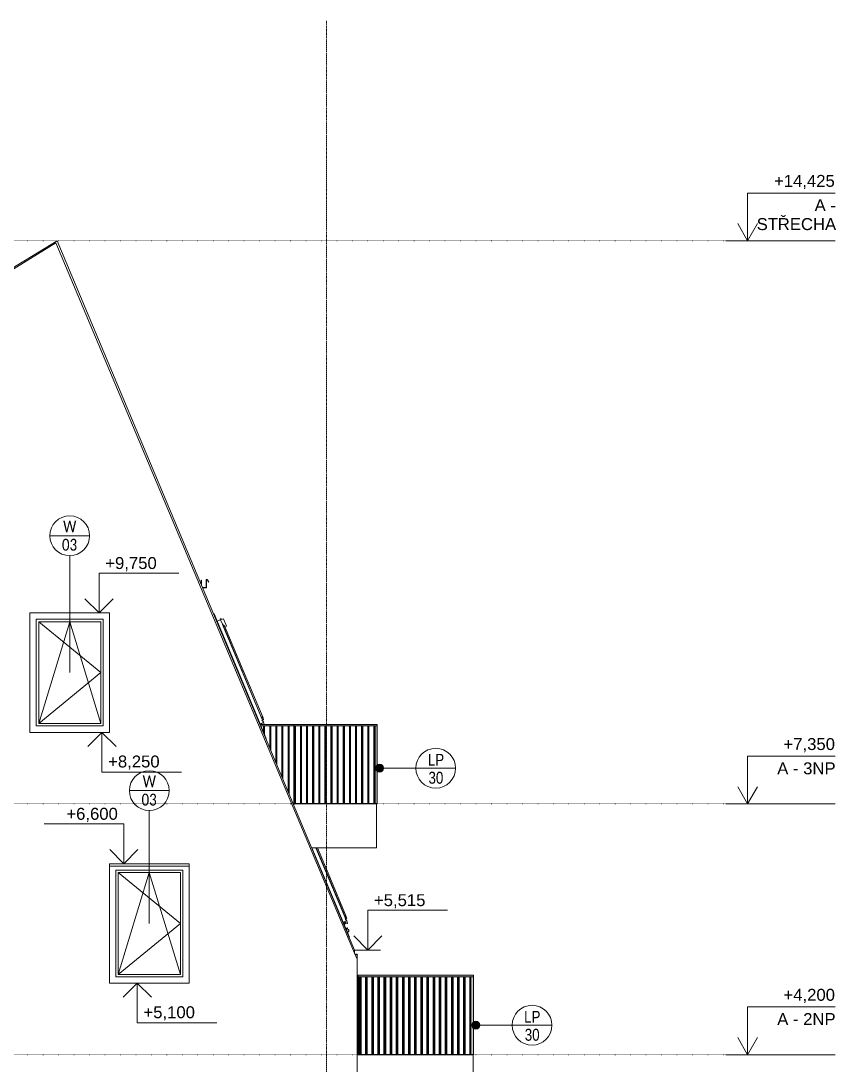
# Model space of a CAD drawing. Header units: millimetres. Extents: x -6736 to 224393, y -6260 to 72638.
# Drawn here: x 114516 to 124760, y 4070 to 17188 of the extents above; entities that cross this region are included whole.
import ezdxf

# ---------------------------------------------------------------- set-up
doc = ezdxf.new("R2010")
doc.units = ezdxf.units.MM
doc.linetypes.add('HA_DashDot_10mm-S3mm', pattern=[10, 4, -3, 0, -3])
doc.linetypes.add('HA_Dot-S4mm', pattern=[4, 0, -4])
for name, color, linetype, lineweight in [('A-FLOR-____-OTLN', 9, 'Continuous', 9), ('A-FLOR-HRAL-OTLN', 9, 'Continuous', 9), ('A-FLOR-LEVL-OTLN', 9, 'Continuous', 9), ('A-GENM-____-IDEN', 9, 'Continuous', 9), ('A-GENM-____-OTLN', 9, 'Continuous', 9), ('A-GLAZ-____-IDEN', 9, 'Continuous', 9), ('A-GLAZ-____-OTLN', 9, 'Continuous', 5), ('A-ROOF-____-OTLN', 9, 'Continuous', 9), ('A-WALL-____-OTLN', 9, 'Continuous', 9), ('G-____-____-DIMS', 9, 'Continuous', 5), ('S-GRID-____-OTLN', 9, 'Continuous', 5)]:
    doc.layers.add(name, color=color, linetype=linetype, lineweight=lineweight)
doc.styles.add('Arial', font='arial.ttf', dxfattribs={"height": 150})
doc.styles.add('Arial_2', font='arial.ttf', dxfattribs={"width": 0.8, "height": 150})
doc.styles.add('Calibri', font='calibri.ttf', dxfattribs={"width": 0.8, "height": 150})

# ---------------------------------------------------------------- blocks, each defined once
blk = doc.blocks.new('HA_WD_SinglePanel - 1000x1500-2168128-A_pohled západní_DPS pohled')
at = {"layer": 'A-GLAZ-____-OTLN', "color": 250}
for p, q in [((-2645, 5180), (-2645, 6520)), ((-2645, 6520), (-1805, 6520)), ((-2615, 6490), (-2615, 5210)), ((-2615, 6490), (-1835, 6490)), ((-2615, 5210), (-2225, 6490)), ((-2615, 6490), (-1835, 5850)), ((-2225, 6490), (-1835, 5210)), ((-1835, 5210), (-1835, 6490)), ((-1805, 6520), (-1805, 5180)), ((-1835, 5850), (-2615, 5210)), ((-1805, 5180), (-2645, 5180)), ((-2615, 5210), (-1835, 5210))]:
    blk.add_line(p, q, dxfattribs=at)
blk = doc.blocks.new('Roof-Windows_VELUX_VFE - VFE size 940x1370 _PK38__67_26-1838227-A_pohled západní_DPS pohled')
at = {"layer": 'A-GLAZ-____-OTLN', "color": 250}
for p, q in [((228, 5844), (223, 5853)), ((223, 5853), (223, 5852)), ((223, 5852), (227, 5844)), ((230, 5839), (223, 5837)), ((223, 5836), (231, 5838)), ((228, 5842), (230, 5839)), ((231, 5838), (229, 5842)), ((264, 5795), (243, 5788)), ((244, 5787), (263, 5794)), ((282, 5775), (244, 5786)), ((245, 5785), (281, 5775)), ((255, 5777), (248, 5777)), ((255, 5760), (255, 5777)), ((263, 5788), (262, 5787)), ((262, 5787), (264, 5783)), ((263, 5794), (266, 5785)), ((264, 5784), (263, 5788)), ((267, 5784), (264, 5795)), ((266, 5785), (264, 5784)), ((264, 5783), (267, 5784)), ((281, 5775), (280, 5742)), ((281, 5742), (282, 5775)), ((258, 5759), (257, 5759)), ((257, 5759), (257, 5756)), ((258, 5754), (258, 5759)), ((280, 5742), (263, 5742)), ((264, 5742), (281, 5742))]:
    blk.add_line(p, q, dxfattribs=at)
blk = doc.blocks.new('Roof-Windows_VELUX_VFE - VFE size 940x1370 _PK38__67_26-2206238-A_pohled západní_DPS pohled')
at = {"layer": 'A-GLAZ-____-OTLN', "color": 250}
for p, q in [((263, 5788), (262, 5787)), ((262, 5787), (264, 5783)), ((264, 5784), (263, 5788)), ((266, 5785), (264, 5784)), ((264, 5783), (267, 5784))]:
    blk.add_line(p, q, dxfattribs=at)
blk = doc.blocks.new('Railing - 40 x12 mm-1473179-A_pohled západní_DPS pohled')
at = {"layer": 'A-FLOR-HRAL-OTLN'}
blk.add_hatch(color=256, dxfattribs=at).paths.add_polyline_path([(1814, 4205), (1850, 4205), (1850, 5180), (1814, 5180), (1814, 4265)])
at = {"layer": 'A-FLOR-HRAL-OTLN', "color": 7}
blk.add_line((1850, 5180), (1850, 4205), dxfattribs=at)
blk = doc.blocks.new('Railing - 40 x12 mm-V80-A_pohled západní_DPS pohled')
at = {"layer": 'A-FLOR-HRAL-OTLN'}
blk.add_hatch(color=256, dxfattribs=at).paths.add_polyline_path([(1814, 4205), (1814, 5180), (1802, 5180), (1802, 4205)])
at = {"layer": 'A-FLOR-HRAL-OTLN', "color": 7}
for p, q in [((1814, 5180), (1802, 5180)), ((1802, 5180), (1802, 4205)), ((1814, 4205), (1814, 5180)), ((1802, 4205), (1814, 4205))]:
    blk.add_line(p, q, dxfattribs=at)
blk = doc.blocks.new('Railing - Railing-1473194-A_pohled západní_DPS pohled')
at = {"layer": 'A-FLOR-HRAL-OTLN'}
blk.add_hatch(color=256, dxfattribs=at).paths.add_polyline_path([(1827, 4200), (1850, 4200), (1850, 4205), (400, 4205), (400, 4200), (1749, 4200)])
at = {"layer": 'A-FLOR-HRAL-OTLN', "color": 7}
for p, q in [((400, 4200), (400, 4205)), ((400, 4205), (1850, 4205)), ((1850, 4200), (400, 4200)), ((1850, 4200), (1850, 4205))]:
    blk.add_line(p, q, dxfattribs=at)
for name, p in [('Railing - 40 x12 mm-V80-A_pohled západní_DPS pohled', (-1402, 0)), ('Railing - 40 x12 mm-V80-A_pohled západní_DPS pohled', (-1386, 0)), ('Railing - 40 x12 mm-V80-A_pohled západní_DPS pohled', (-1309, 0)), ('Railing - 40 x12 mm-V80-A_pohled západní_DPS pohled', (-1232, 0)), ('Railing - 40 x12 mm-V80-A_pohled západní_DPS pohled', (-1155, 0)), ('Railing - 40 x12 mm-V80-A_pohled západní_DPS pohled', (-1078, 0)), ('Railing - 40 x12 mm-V80-A_pohled západní_DPS pohled', (-1001, 0)), ('Railing - 40 x12 mm-V80-A_pohled západní_DPS pohled', (-924, 0)), ('Railing - 40 x12 mm-V80-A_pohled západní_DPS pohled', (-847, 0)), ('Railing - 40 x12 mm-V80-A_pohled západní_DPS pohled', (-770, 0)), ('Railing - 40 x12 mm-V80-A_pohled západní_DPS pohled', (-693, 0)), ('Railing - 40 x12 mm-V80-A_pohled západní_DPS pohled', (-616, 0)), ('Railing - 40 x12 mm-V80-A_pohled západní_DPS pohled', (-539, 0)), ('Railing - 40 x12 mm-V80-A_pohled západní_DPS pohled', (-462, 0)), ('Railing - 40 x12 mm-V80-A_pohled západní_DPS pohled', (-385, 0)), ('Railing - 40 x12 mm-V80-A_pohled západní_DPS pohled', (-308, 0)), ('Railing - 40 x12 mm-V80-A_pohled západní_DPS pohled', (-231, 0)), ('Railing - 40 x12 mm-V80-A_pohled západní_DPS pohled', (-154, 0)), ('Railing - 40 x12 mm-V80-A_pohled západní_DPS pohled', (-77, 0)), ('Railing - 40 x12 mm-V80-A_pohled západní_DPS pohled', (0, 0)), ('Railing - 40 x12 mm-1473179-A_pohled západní_DPS pohled', (0, 0))]:
    blk.add_blockref(name, p)
blk = doc.blocks.new('Top Rail Type - Top Rail_Internal_-1473448-A_pohled západní_DPS pohled')
at = {"layer": 'A-FLOR-HRAL-OTLN'}
blk.add_hatch(color=256, dxfattribs=at).paths.add_polyline_path([(1827, 5180), (1850, 5180), (1850, 5200), (400, 5200), (400, 5180), (1749, 5180)])
at = {"layer": 'A-FLOR-HRAL-OTLN', "color": 7}
for p, q in [((400, 5180), (400, 5200)), ((1850, 5200), (400, 5200)), ((1850, 5180), (400, 5180)), ((1850, 5180), (1850, 5200))]:
    blk.add_line(p, q, dxfattribs=at)
blk = doc.blocks.new('Railing - 40 x12 mm-V81-A_pohled západní_DPS pohled')
at = {"layer": 'A-FLOR-HRAL-OTLN'}
blk.add_hatch(color=256, dxfattribs=at).paths.add_polyline_path([(1746, 4205), (1746, 5180), (1737, 5180), (1737, 4205)])
at = {"layer": 'A-FLOR-HRAL-OTLN', "color": 7}
blk.add_line((1746, 4205), (1746, 5180), dxfattribs=at)
blk = doc.blocks.new('Railing - Railing-1473463-A_pohled západní_DPS pohled')
at = {"layer": 'A-FLOR-HRAL-OTLN'}
blk.add_hatch(color=256, dxfattribs=at).paths.add_polyline_path([(385, 4200), (400, 4200), (400, 4205), (385, 4205)])
at = {"layer": 'A-FLOR-HRAL-OTLN', "color": 7}
blk.add_line((385, 4205), (400, 4205), dxfattribs=at)
for p in [(-1309, 0), (-1232, 0), (-1155, 0), (-1078, 0), (-1001, 0), (-924, 0), (-847, 0), (-770, 0), (-693, 0), (-616, 0), (-539, 0), (-462, 0), (-385, 0), (-308, 0), (-231, 0), (-154, 0), (-77, 0), (0, 0)]:
    blk.add_blockref('Railing - 40 x12 mm-V81-A_pohled západní_DPS pohled', p)
blk = doc.blocks.new('Top Rail Type - Top Rail_Internal_-1473487-A_pohled západní_DPS pohled')
at = {"layer": 'A-FLOR-HRAL-OTLN'}
blk.add_hatch(color=256, dxfattribs=at).paths.add_polyline_path([(385, 5180), (400, 5180), (400, 5200), (385, 5200)])
at = {"layer": 'A-FLOR-HRAL-OTLN', "color": 7}
for p, q in [((400, 5200), (385, 5200)), ((400, 5180), (385, 5180))]:
    blk.add_line(p, q, dxfattribs=at)
blk = doc.blocks.new('Railing - 40 x12 mm-V82-A_pohled západní_DPS pohled')
at = {"layer": 'A-FLOR-HRAL-OTLN'}
blk.add_hatch(color=256, dxfattribs=at).paths.add_polyline_path([(-777, 8211), (-777, 8330), (-789, 8330), (-789, 8239)])
at = {"layer": 'A-FLOR-HRAL-OTLN', "color": 7}
for p, q in [((-777, 8330), (-789, 8330)), ((-789, 8330), (-789, 8239)), ((-777, 8211), (-777, 8330))]:
    blk.add_line(p, q, dxfattribs=at)
blk = doc.blocks.new('Railing - 40 x12 mm-V83-A_pohled západní_DPS pohled')
at = {"layer": 'A-FLOR-HRAL-OTLN'}
blk.add_hatch(color=256, dxfattribs=at).paths.add_polyline_path([(-700, 8027), (-700, 8330), (-712, 8330), (-712, 8055)])
at = {"layer": 'A-FLOR-HRAL-OTLN', "color": 7}
for p, q in [((-700, 8330), (-712, 8330)), ((-712, 8330), (-712, 8055)), ((-700, 8027), (-700, 8330))]:
    blk.add_line(p, q, dxfattribs=at)
blk = doc.blocks.new('Railing - 40 x12 mm-V84-A_pohled západní_DPS pohled')
at = {"layer": 'A-FLOR-HRAL-OTLN'}
blk.add_hatch(color=256, dxfattribs=at).paths.add_polyline_path([(-623, 7843), (-623, 8330), (-635, 8330), (-635, 7872)])
at = {"layer": 'A-FLOR-HRAL-OTLN', "color": 7}
for p, q in [((-623, 8330), (-635, 8330)), ((-635, 8330), (-635, 7872)), ((-623, 7843), (-623, 8330))]:
    blk.add_line(p, q, dxfattribs=at)
blk = doc.blocks.new('Railing - 40 x12 mm-V85-A_pohled západní_DPS pohled')
at = {"layer": 'A-FLOR-HRAL-OTLN'}
blk.add_hatch(color=256, dxfattribs=at).paths.add_polyline_path([(-546, 7659), (-546, 8330), (-558, 8330), (-558, 7688)])
at = {"layer": 'A-FLOR-HRAL-OTLN', "color": 7}
for p, q in [((-546, 8330), (-558, 8330)), ((-558, 8330), (-558, 7688)), ((-546, 7659), (-546, 8330))]:
    blk.add_line(p, q, dxfattribs=at)
blk = doc.blocks.new('Railing - 40 x12 mm-V86-A_pohled západní_DPS pohled')
at = {"layer": 'A-FLOR-HRAL-OTLN'}
blk.add_hatch(color=256, dxfattribs=at).paths.add_polyline_path([(-469, 7476), (-469, 8330), (-481, 8330), (-481, 7504)])
at = {"layer": 'A-FLOR-HRAL-OTLN', "color": 7}
for p, q in [((-469, 8330), (-481, 8330)), ((-481, 8330), (-481, 7504)), ((-469, 7476), (-469, 8330))]:
    blk.add_line(p, q, dxfattribs=at)
blk = doc.blocks.new('Railing - 40 x12 mm-V87-A_pohled západní_DPS pohled')
at = {"layer": 'A-FLOR-HRAL-OTLN'}
blk.add_hatch(color=256, dxfattribs=at).paths.add_polyline_path([(-324, 7355), (-324, 8330), (-327, 8330), (-327, 7355)])
at = {"layer": 'A-FLOR-HRAL-OTLN', "color": 7}
blk.add_line((-327, 8330), (-327, 7355), dxfattribs=at)
blk = doc.blocks.new('Railing - Railing-1473588-A_pohled západní_DPS pohled')
at = {"layer": 'A-FLOR-HRAL-OTLN'}
for points in [[(-417, 7350), (-410, 7350), (-410, 7355), (-419, 7355)], [(577, 7350), (640, 7350), (640, 7355), (-410, 7355), (-410, 7350), (264, 7350)]]:
    blk.add_hatch(color=256, dxfattribs=at).paths.add_polyline_path(points)
at = {"layer": 'A-FLOR-HRAL-OTLN', "color": 7}
for p, q in [((-419, 7355), (-410, 7355)), ((-410, 7350), (-410, 7355)), ((-410, 7355), (640, 7355)), ((640, 7350), (-410, 7350)), ((640, 7350), (640, 7355))]:
    blk.add_line(p, q, dxfattribs=at)
for name, p in [('Railing - 40 x12 mm-V82-A_pohled západní_DPS pohled', (0, 0)), ('Railing - 40 x12 mm-V83-A_pohled západní_DPS pohled', (0, 0)), ('Railing - 40 x12 mm-V84-A_pohled západní_DPS pohled', (0, 0)), ('Railing - 40 x12 mm-V85-A_pohled západní_DPS pohled', (0, 0)), ('Railing - 40 x12 mm-V86-A_pohled západní_DPS pohled', (0, 0)), ('Railing - 40 x12 mm-V80-A_pohled západní_DPS pohled', (-2212, 3150)), ('Railing - 40 x12 mm-V80-A_pohled západní_DPS pohled', (-2204, 3150)), ('Railing - 40 x12 mm-V87-A_pohled západní_DPS pohled', (0, 0)), ('Railing - 40 x12 mm-V80-A_pohled západní_DPS pohled', (-2127, 3150)), ('Railing - 40 x12 mm-V87-A_pohled západní_DPS pohled', (77, 0)), ('Railing - 40 x12 mm-V80-A_pohled západní_DPS pohled', (-2050, 3150)), ('Railing - 40 x12 mm-V87-A_pohled západní_DPS pohled', (154, 0)), ('Railing - 40 x12 mm-V80-A_pohled západní_DPS pohled', (-1973, 3150)), ('Railing - 40 x12 mm-V87-A_pohled západní_DPS pohled', (231, 0)), ('Railing - 40 x12 mm-V80-A_pohled západní_DPS pohled', (-1896, 3150)), ('Railing - 40 x12 mm-V87-A_pohled západní_DPS pohled', (308, 0)), ('Railing - 40 x12 mm-V80-A_pohled západní_DPS pohled', (-1819, 3150)), ('Railing - 40 x12 mm-V87-A_pohled západní_DPS pohled', (385, 0)), ('Railing - 40 x12 mm-V80-A_pohled západní_DPS pohled', (-1742, 3150)), ('Railing - 40 x12 mm-V87-A_pohled západní_DPS pohled', (462, 0)), ('Railing - 40 x12 mm-V80-A_pohled západní_DPS pohled', (-1665, 3150)), ('Railing - 40 x12 mm-V87-A_pohled západní_DPS pohled', (539, 0)), ('Railing - 40 x12 mm-V80-A_pohled západní_DPS pohled', (-1588, 3150)), ('Railing - 40 x12 mm-V87-A_pohled západní_DPS pohled', (616, 0)), ('Railing - 40 x12 mm-V80-A_pohled západní_DPS pohled', (-1511, 3150)), ('Railing - 40 x12 mm-V87-A_pohled západní_DPS pohled', (693, 0)), ('Railing - 40 x12 mm-V80-A_pohled západní_DPS pohled', (-1434, 3150)), ('Railing - 40 x12 mm-V87-A_pohled západní_DPS pohled', (770, 0)), ('Railing - 40 x12 mm-V80-A_pohled západní_DPS pohled', (-1357, 3150)), ('Railing - 40 x12 mm-V87-A_pohled západní_DPS pohled', (847, 0)), ('Railing - 40 x12 mm-V80-A_pohled západní_DPS pohled', (-1280, 3150)), ('Railing - 40 x12 mm-V87-A_pohled západní_DPS pohled', (924, 0)), ('Railing - 40 x12 mm-V80-A_pohled západní_DPS pohled', (-1203, 3150)), ('Railing - 40 x12 mm-1473179-A_pohled západní_DPS pohled', (-1210, 3150))]:
    blk.add_blockref(name, p)
blk = doc.blocks.new('Top Rail Type - Top Rail_Internal_-1473612-A_pohled západní_DPS pohled')
at = {"layer": 'A-FLOR-HRAL-OTLN'}
for points in [[(-674, 8330), (-410, 8330), (-410, 8350), (-836, 8350), (-827, 8330), (-752, 8330)], [(-410, 8330), (640, 8330), (640, 8350), (-410, 8350)]]:
    blk.add_hatch(color=256, dxfattribs=at).paths.add_polyline_path(points)
at = {"layer": 'A-FLOR-HRAL-OTLN', "color": 7}
for p, q in [((-410, 8350), (-836, 8350)), ((-827, 8330), (-410, 8330)), ((-410, 8330), (-410, 8350)), ((640, 8350), (-410, 8350)), ((640, 8330), (-410, 8330)), ((640, 8330), (640, 8350))]:
    blk.add_line(p, q, dxfattribs=at)
blk = doc.blocks.new('Roof-Windows_VELUX_GLL_1061 - PK08-V91-A_pohled západní_DPS pohled')
at = {"layer": 'A-GLAZ-____-OTLN', "color": 250}
blk.add_line((-1307, 9604), (-1306, 9605), dxfattribs=at)
for centre, radius, start, end in [((-829, 8413), 36.5, 23.7314, 29.6909), ((-829, 8413), 35.5, 23.7453, 29.8868), ((-809, 8350), 1.7, 4.9554, 33.8422), ((-809, 8350), 3.7, 4.9554, 33.8422)]:
    blk.add_arc(centre, radius, start, end, dxfattribs=at)
blk = doc.blocks.new('Roof-Windows_VELUX_GLL_1061 - PK08-1836828-A_pohled západní_DPS pohled')
at = {"layer": 'A-GLAZ-____-OTLN', "color": 250}
for p, q in [((-1417, 9737), (-1412, 9739)), ((-1412, 9739), (-833, 8357)), ((-1331, 9665), (-1374, 9647)), ((-1322, 9679), (-1335, 9674)), ((-1335, 9674), (-1307, 9609)), ((-1317, 9666), (-1322, 9679)), ((-1293, 9676), (-1317, 9666)), ((-1307, 9609), (-1299, 9612)), ((-1307, 9604), (-1306, 9605)), ((-1307, 9604), (-792, 8375)), ((-1306, 9605), (-1297, 9608)), ((-1299, 9612), (-1289, 9588)), ((-1296, 9582), (-1294, 9583)), ((-1296, 9582), (-1060, 9018)), ((-1294, 9583), (-1281, 9588)), ((-1294, 9583), (-1057, 9019)), ((-1293, 9676), (-1254, 9583)), ((-1289, 9588), (-1281, 9591)), ((-1281, 9591), (-1274, 9575)), ((-1281, 9588), (-1045, 9025)), ((-1254, 9583), (-1274, 9575)), ((-1060, 9018), (-1057, 9019)), ((-1057, 9019), (-1060, 9018)), ((-811, 8425), (-1060, 9018)), ((-1057, 9019), (-1045, 9025)), ((-1045, 9025), (-1057, 9019)), ((-809, 8426), (-1057, 9019)), ((-796, 8431), (-1045, 9025)), ((-812, 8424), (-802, 8429)), ((-809, 8424), (-812, 8423)), ((-809, 8426), (-811, 8425)), ((-800, 8435), (-809, 8446)), ((-809, 8446), (-807, 8442)), ((-796, 8431), (-809, 8426)), ((-802, 8408), (-809, 8424)), ((-790, 8411), (-809, 8399)), ((-807, 8442), (-801, 8434)), ((-806, 8400), (-789, 8411)), ((-804, 8406), (-802, 8408)), ((-797, 8427), (-790, 8411)), ((-789, 8411), (-796, 8427)), ((-838, 8355), (-833, 8357)), ((-833, 8357), (-838, 8355)), ((-792, 8375), (-833, 8357)), ((-833, 8357), (-830, 8350)), ((-822, 8350), (-811, 8355)), ((-822, 8330), (-789, 8252)), ((-815, 8365), (-805, 8350)), ((-806, 8352), (-815, 8365)), ((-811, 8355), (-808, 8351)), ((-783, 8352), (-788, 8350)), ((-777, 8224), (-756, 8173)), ((-761, 8171), (-756, 8173))]:
    blk.add_line(p, q, dxfattribs=at)
for centre, radius, start, end in [((-879, 8329), 99.3, 35.9045, 45.246), ((-880, 8331), 101, 10.671, 42.8043), ((-829, 8413), 35.5, 23.7453, 37.173), ((-829, 8413), 36.5, 23.7314, 37.173), ((-809, 8350), 1.7, 4.9554, 33.8422), ((-809, 8350), 3.7, 4.9554, 33.8422), ((-879, 8329), 99, 24.8221, 35.8859), ((-879, 8329), 99, 13.7269, 24.8221)]:
    blk.add_arc(centre, radius, start, end, dxfattribs=at)
blk = doc.blocks.new('HA_GM_Gutter_Balcony - HA_GM_Gutter_Facade TP03-1710966-A_pohled západní_DPS pohled')
at = {"layer": 'A-GENM-____-OTLN', "color": 7}
for p, q in [((-1575, 10114), (-1575, 10164)), ((-1570, 10164), (-1575, 10164)), ((-1575, 10164), (-1575, 10114)), ((-1570, 10102), (-1570, 10164)), ((-1492, 10169), (-1510, 10169)), ((-1510, 10169), (-1510, 10069)), ((-1505, 10164), (-1505, 10064)), ((-1495, 10164), (-1505, 10164)), ((-1505, 10064), (-1505, 10164)), ((-1505, 10164), (-1495, 10164)), ((-1479, 10137), (-1495, 10164)), ((-1495, 10164), (-1479, 10137)), ((-1475, 10139), (-1492, 10169)), ((-1479, 10137), (-1475, 10139)), ((-1510, 10069), (-1556, 10069)), ((-1505, 10064), (-1554, 10064)), ((-1554, 10064), (-1505, 10064))]:
    blk.add_line(p, q, dxfattribs=at)
blk = doc.blocks.new('HA_GM_Gutter_Facade - HA_GM_Gutter_Facade TP01-1875594-A_pohled západní_DPS pohled')
at = {"layer": 'A-GENM-____-OTLN', "color": 7}
for p, q in [((385, 5463), (359, 5463)), ((392, 5450), (385, 5463))]:
    blk.add_line(p, q, dxfattribs=at)
blk = doc.blocks.new('HA_GM_Gutter_Facade - HA_GM_Gutter_Facade TP01-1875595-A_pohled západní_DPS pohled')
at = {"layer": 'A-GENM-____-OTLN', "color": 7}
for p, q in [((385, 5463), (359, 5463)), ((392, 5450), (385, 5463))]:
    blk.add_line(p, q, dxfattribs=at)
blk = doc.blocks.new('HA_GM_Gutter_Facade - HA_GM_Gutter_Facade TP01-1875598-A_pohled západní_DPS pohled')
at = {"layer": 'A-GENM-____-OTLN', "color": 7}
for p, q in [((385, 5463), (359, 5463)), ((392, 5450), (385, 5463))]:
    blk.add_line(p, q, dxfattribs=at)
blk = doc.blocks.new('Roof-Windows_VELUX_GLL_1061 - PK06-1841920-A_pohled západní_DPS pohled')
at = {"layer": 'A-GLAZ-____-OTLN', "color": 250}
for p, q in [((-181, 6800), (212, 5864)), ((-132, 6800), (253, 5881)), ((-131, 6800), (28, 6423)), ((-127, 6800), (30, 6424)), ((-113, 6800), (43, 6429)), ((30, 6424), (43, 6429)), ((43, 6429), (30, 6424)), ((249, 5937), (43, 6429)), ((28, 6423), (30, 6424)), ((30, 6424), (28, 6423)), ((234, 5931), (28, 6423)), ((236, 5932), (30, 6424)), ((233, 5930), (244, 5935)), ((236, 5930), (233, 5929)), ((236, 5932), (234, 5931)), ((245, 5941), (236, 5952)), ((236, 5952), (238, 5949)), ((249, 5937), (236, 5932)), ((243, 5914), (236, 5930)), ((255, 5917), (236, 5905)), ((238, 5949), (244, 5940)), ((239, 5906), (256, 5917)), ((240, 5912), (243, 5914)), ((248, 5933), (255, 5917)), ((256, 5917), (249, 5933)), ((207, 5862), (212, 5864)), ((212, 5864), (207, 5862)), ((253, 5881), (212, 5864)), ((212, 5864), (289, 5679)), ((216, 5853), (234, 5861)), ((224, 5849), (219, 5847)), ((220, 5845), (225, 5847)), ((262, 5858), (221, 5841)), ((222, 5839), (258, 5854)), ((236, 5854), (225, 5849)), ((226, 5848), (237, 5852)), ((230, 5871), (244, 5851)), ((239, 5858), (230, 5871)), ((234, 5861), (237, 5857)), ((258, 5854), (259, 5851)), ((285, 5677), (289, 5679))]:
    blk.add_line(p, q, dxfattribs=at)
for centre, radius, start, end in [((166, 5835), 99.3, 35.9045, 45.246), ((165, 5838), 101, 8.6729, 42.8043), ((216, 5919), 35.5, 23.7453, 37.173), ((216, 5919), 36.5, 23.7314, 37.173), ((236, 5856), 1.7, 292.7384, 33.8422), ((236, 5856), 3.7, 292.7384, 33.8422), ((166, 5835), 99, 24.8221, 35.8859), ((166, 5835), 99, 13.7269, 24.8221), ((262, 5852), 2.83, 202.7384, 8.6729)]:
    blk.add_arc(centre, radius, start, end, dxfattribs=at)
blk = doc.blocks.new('Roof-Windows_VELUX_GLL_1061 - PK06-1841059-A_pohled západní_DPS pohled')
at = {"layer": 'A-GLAZ-____-OTLN', "color": 250}
for centre, radius, start, end in [((216, 5919), 35.5, 23.7453, 29.8868), ((216, 5919), 36.5, 23.7314, 29.6909), ((236, 5856), 1.7, 292.7384, 33.8422), ((236, 5856), 3.7, 292.7384, 33.8422), ((262, 5852), 2.83, 202.7384, 8.6729)]:
    blk.add_arc(centre, radius, start, end, dxfattribs=at)
blk = doc.blocks.new('HA_GM_Gutter_Facade - HA_GM_Gutter_Facade TP01-1875548-A_pohled západní_DPS pohled')
at = {"layer": 'A-GENM-____-OTLN', "color": 7}
for p, q in [((385, 5463), (359, 5463)), ((392, 5450), (385, 5463))]:
    blk.add_line(p, q, dxfattribs=at)
blk = doc.blocks.new('HA_GM_Gutter_Facade - HA_GM_Gutter_Facade TP01-1875597-A_pohled západní_DPS pohled')
at = {"layer": 'A-GENM-____-OTLN', "color": 7}
for p, q in [((385, 5463), (359, 5463)), ((392, 5450), (385, 5463))]:
    blk.add_line(p, q, dxfattribs=at)
blk = doc.blocks.new('TB_Porotherm KPVarioUNI_1250mm - TB_Porotherm KPVarioUNI_1250mm-1997363-A_pohled západní_DPS pohled')
at = {"layer": 'A-GENM-____-OTLN', "color": 7}
blk.add_line((-9725, 6570), (-10725, 6570), dxfattribs=at)
blk = doc.blocks.new('185-01_OBJEKT A_Central_rvt-4-A_pohled západní_DPS pohled')
at = {"layer": 'A-FLOR-____-OTLN', "color": 7}
blk.add_line((-417, 7350), (-410, 7350), dxfattribs=at)
at = {"layer": 'A-ROOF-____-OTLN', "color": 7}
for p, q in [((-3382, 14425), (-12005, 9169)), ((-12005, 9115), (-3398, 14398)), ((-3398, 14398), (353, 5477)), ((353, 5515), (-3382, 14425)), ((353, 5477), (353, 5515))]:
    blk.add_line(p, q, dxfattribs=at)
at = {"layer": 'A-WALL-____-OTLN', "color": 7}
for p, q in [((-3398, 14398), (-12005, 9115)), ((353, 5477), (-3398, 14398)), ((-3725, 8250), (-3725, 9750)), ((-3725, 9750), (-2725, 9750)), ((-2725, 9750), (-2725, 8250)), ((-2725, 8250), (-3725, 8250)), ((-410, 7350), (-410, 7334)), ((630, 6800), (630, 7350)), ((-186, 6800), (630, 6800)), ((-2725, 5100), (-2725, 6600)), ((-2725, 6600), (-1725, 6600)), ((-1725, 6600), (-1725, 5100)), ((385, 5400), (353, 5477)), ((360, 5459), (385, 5459)), ((385, 5459), (385, 0)), ((385, 0), (385, 5400)), ((-1725, 5100), (-2725, 5100)), ((400, 4200), (385, 4200)), ((1844, 3650), (1844, 4200))]:
    blk.add_line(p, q, dxfattribs=at)
at = {"layer": 'A-FLOR-HRAL-OTLN', "lineweight": 9}
for name in ['Top Rail Type - Top Rail_Internal_-1473612-A_pohled západní_DPS pohled', 'Railing - Railing-1473588-A_pohled západní_DPS pohled', 'Top Rail Type - Top Rail_Internal_-1473487-A_pohled západní_DPS pohled', 'Railing - Railing-1473463-A_pohled západní_DPS pohled', 'Top Rail Type - Top Rail_Internal_-1473448-A_pohled západní_DPS pohled', 'Railing - Railing-1473194-A_pohled západní_DPS pohled']:
    blk.add_blockref(name, (0, 0), dxfattribs=at)
at = {"layer": 'A-GENM-____-OTLN', "lineweight": 9}
for name, p in [('HA_GM_Gutter_Balcony - HA_GM_Gutter_Facade TP03-1710966-A_pohled západní_DPS pohled', (0, 0)), ('TB_Porotherm KPVarioUNI_1250mm - TB_Porotherm KPVarioUNI_1250mm-1997363-A_pohled západní_DPS pohled', (8000, 0)), ('HA_GM_Gutter_Facade - HA_GM_Gutter_Facade TP01-1875594-A_pohled západní_DPS pohled', (0, 0)), ('HA_GM_Gutter_Facade - HA_GM_Gutter_Facade TP01-1875595-A_pohled západní_DPS pohled', (0, 0)), ('HA_GM_Gutter_Facade - HA_GM_Gutter_Facade TP01-1875598-A_pohled západní_DPS pohled', (0, 0)), ('HA_GM_Gutter_Facade - HA_GM_Gutter_Facade TP01-1875548-A_pohled západní_DPS pohled', (0, 0)), ('HA_GM_Gutter_Facade - HA_GM_Gutter_Facade TP01-1875597-A_pohled západní_DPS pohled', (0, 0))]:
    blk.add_blockref(name, p, dxfattribs=at)
at = {"layer": 'A-GLAZ-____-OTLN', "lineweight": 9}
for name, p in [('Roof-Windows_VELUX_GLL_1061 - PK08-1836828-A_pohled západní_DPS pohled', (0, 0)), ('HA_WD_SinglePanel - 1000x1500-2168128-A_pohled západní_DPS pohled', (-1000, 3150)), ('Roof-Windows_VELUX_GLL_1061 - PK08-V91-A_pohled západní_DPS pohled', (0, 0)), ('Roof-Windows_VELUX_GLL_1061 - PK06-1841920-A_pohled západní_DPS pohled', (0, 0)), ('HA_WD_SinglePanel - 1000x1500-2168128-A_pohled západní_DPS pohled', (0, 0)), ('Roof-Windows_VELUX_GLL_1061 - PK06-1841059-A_pohled západní_DPS pohled', (0, 0)), ('Roof-Windows_VELUX_VFE - VFE size 940x1370 _PK38__67_26-1838227-A_pohled západní_DPS pohled', (0, 0)), ('Roof-Windows_VELUX_VFE - VFE size 940x1370 _PK38__67_26-2206238-A_pohled západní_DPS pohled', (0, 0))]:
    blk.add_blockref(name, p, dxfattribs=at)
blk = doc.blocks.new('Level - Generic Level-367061-A_pohled západní_DPS pohled')
at = {"layer": 'A-FLOR-LEVL-OTLN'}
for p, q in [((6393, 7950), (5293, 7950)), ((5293, 7950), (5293, 7350)), ((5293, 7350), (5168, 7567)), ((5293, 7350), (5418, 7567)), ((6393, 7350), (5018, 7350))]:
    blk.add_line(p, q, dxfattribs=at)
blk = doc.blocks.new('Spot Elevations - Flipped-794089-A_pohled západní_DPS pohled')
at = {"layer": 'G-____-____-DIMS', "lineweight": 9}
for p, q in [((-2997, 8073), (-2820, 8250)), ((-2820, 8250), (-2643, 8073)), ((-2820, 7750), (-2820, 8250)), ((-1820, 7750), (-2820, 7750))]:
    blk.add_line(p, q, dxfattribs=at)
blk = doc.blocks.new('Spot Elevations - Default-792506-A_pohled západní_DPS pohled')
at = {"layer": 'G-____-____-DIMS', "lineweight": 9}
for p, q in [((-1856, 10250), (-2856, 10250)), ((-2856, 10250), (-2856, 9750)), ((-3033, 9927), (-2856, 9750)), ((-2856, 9750), (-2679, 9927))]:
    blk.add_line(p, q, dxfattribs=at)
blk = doc.blocks.new('HA_TAG_WD - Type Mark-1502833-A_pohled západní_DPS pohled')
at = {"layer": 'A-GLAZ-____-IDEN'}
blk.add_line((-9475, 10720), (-8975, 10720), dxfattribs=at)
blk.add_circle((-9225, 10720), 250, dxfattribs=at)
blk = doc.blocks.new('HA_TAG_GM_Products1 - Generic-1835784-A_pohled západní_DPS pohled')
at = {"layer": 'A-GENM-____-IDEN'}
blk.add_line((1124, 7800), (1624, 7800), dxfattribs=at)
blk.add_circle((1374, 7800), 250, dxfattribs=at)

msp = doc.modelspace()

# ---------------------------------------------------------------- hatches: boundary and pattern name
at = {"layer": 'A-GENM-____-IDEN'}
h = msp.add_hatch(color=256, dxfattribs=at)
edge = h.paths.add_edge_path()
edge.add_arc((119023, 7800), 50, 0, 360)
h = msp.add_hatch(color=256, dxfattribs=at)
edge = h.paths.add_edge_path()
edge.add_arc((120233, 4571), 50, 0, 360)

# ---------------------------------------------------------------- linework, layer by layer
at = {"layer": 'A-FLOR-LEVL-OTLN', "linetype": 'HA_Dot-S4mm', "lineweight": 5}
for p, q in [((102687, 14425), (123648, 14425)), ((102687, 7350), (123648, 7350)), ((102687, 4200), (123648, 4200))]:
    msp.add_line(p, q, dxfattribs=at)
at = {"layer": 'A-GENM-____-IDEN'}
for p, q in [((119023, 7800), (119479, 7800)), ((120233, 4571), (120689, 4571))]:
    msp.add_line(p, q, dxfattribs=at)
for centre in [(119023, 7800), (120233, 4571)]:
    msp.add_circle(centre, 50, dxfattribs=at)
at = {"layer": 'A-GLAZ-____-IDEN'}
for p, q in [((115130, 9000), (115130, 10465)), ((116130, 5850), (116130, 7264))]:
    msp.add_line(p, q, dxfattribs=at)
at = {"layer": 'G-____-____-DIMS', "lineweight": 9}
for p, q in [((115803, 6600), (115810, 6600)), ((118708, 5515), (119034, 5515)), ((119034, 5515), (118875, 5515))]:
    msp.add_line(p, q, dxfattribs=at)
at = {"layer": 'S-GRID-____-OTLN', "linetype": 'HA_DashDot_10mm-S3mm', "lineweight": 9}
for p, q in [((118355, 14688), (118355, 17188)), ((118355, -3060), (118355, 14688))]:
    msp.add_line(p, q, dxfattribs=at)

# ---------------------------------------------------------------- block references
at = {"color": 50, "lineweight": 5}
msp.add_blockref('185-01_OBJEKT A_Central_rvt-4-A_pohled západní_DPS pohled', (118355, 0), dxfattribs=at)
at = {"layer": 'A-FLOR-LEVL-OTLN'}
for p in [(118355, 7075), (118355, 0), (118355, -3150)]:
    msp.add_blockref('Level - Generic Level-367061-A_pohled západní_DPS pohled', p, dxfattribs=at)
at = {"layer": 'A-GENM-____-IDEN'}
for p in [(118355, 0), (119565, -3229)]:
    msp.add_blockref('HA_TAG_GM_Products1 - Generic-1835784-A_pohled západní_DPS pohled', p, dxfattribs=at)
at = {"layer": 'A-GLAZ-____-IDEN'}
msp.add_blockref('HA_TAG_WD - Type Mark-1502833-A_pohled západní_DPS pohled', (124355, 0), dxfattribs=at)
at = {"layer": 'G-____-____-DIMS', "lineweight": 9}
for name, p in [('Spot Elevations - Default-792506-A_pohled západní_DPS pohled', (118355, 0)), ('Spot Elevations - Flipped-794089-A_pohled západní_DPS pohled', (118355, 0)), ('Spot Elevations - Default-792506-A_pohled západní_DPS pohled', (121731, -4235)), ('Spot Elevations - Flipped-794089-A_pohled západní_DPS pohled', (118799, -3150))]:
    msp.add_blockref(name, p, dxfattribs=at)
at = {"layer": 'G-____-____-DIMS', "lineweight": 9, "extrusion": (0, 0, -1)}
msp.add_blockref('Spot Elevations - Default-792506-A_pohled západní_DPS pohled', (-112954, -3150), dxfattribs=at)

# ---------------------------------------------------------------- texts
at = {"layer": 'A-FLOR-LEVL-OTLN', "lineweight": 5, "char_height": 150, "attachment_point": 1, "style": 'Arial'}
for s, insert, width in [('+14,425', (123980, 15253), 945.99), ('A -', (124490, 14948), 328.69), ('ST', (123762, 14710), 320.67), ('ŘECHA', (124027, 14710), 889.87), ('+7,350', (124099, 8178), 801.69), ('A - 3NP', (124020, 7873), 897.89), ('+4,200', (124099, 5028), 801.69), ('A - 2NP', (124020, 4723), 897.89)]:
    msp.add_mtext(s, dxfattribs=dict(at, insert=insert, width=width))
at = {"layer": 'A-GENM-____-IDEN', "lineweight": 5, "char_height": 150, "attachment_point": 1, "style": 'Arial_2'}
for s, insert, width in [('LP', (119630, 7980), 250.13), ('30', (119638, 7755), 230.89), ('LP', (120840, 4751), 250.13), ('30', (120848, 4526), 230.89)]:
    msp.add_mtext(s, dxfattribs=dict(at, insert=insert, width=width))
at = {"layer": 'A-GLAZ-____-IDEN', "lineweight": 5, "char_height": 150, "attachment_point": 1, "style": 'Calibri'}
for s, insert, width in [('\\fCalibri|b0|i0|c254|p34|;\\W.8;W', (115047, 10911), 211.65), ('03', (115033, 10682), 243.71), ('03', (116033, 7480), 243.71)]:
    msp.add_mtext(s, dxfattribs=dict(at, insert=insert, width=width))

# ---------------------------------------------------------------- next in the draw order: texts
at = {"layer": 'G-____-____-DIMS', "lineweight": 9, "char_height": 150, "width": 773.13, "attachment_point": 1, "line_spacing_factor": 0.941778, "style": 'Arial', "bg_fill": 3, "box_fill_scale": 1.25, "bg_fill_color": 256, "bg_fill_true_color": 13158600, "bg_fill_transparency": 0}
for s, insert in [('+9,750', (115577, 10452)), ('+8,250', (115613, 7959)), ('+5,515', (118953, 6217)), ('+5,100', (116057, 4809))]:
    msp.add_mtext(s, dxfattribs=dict(at, insert=insert))

# ---------------------------------------------------------------- next in the draw order: block references
at = {"layer": 'A-GLAZ-____-IDEN'}
msp.add_blockref('HA_TAG_WD - Type Mark-1502833-A_pohled západní_DPS pohled', (125355, -3202), dxfattribs=at)

# ---------------------------------------------------------------- next in the draw order: texts
at = {"layer": 'A-GLAZ-____-IDEN', "lineweight": 5, "insert": (116047, 7709), "char_height": 150, "width": 211.65, "attachment_point": 1, "style": 'Calibri'}
msp.add_mtext('\\fCalibri|b0|i0|c254|p34|;\\W.8;W', dxfattribs=at)

# ---------------------------------------------------------------- next in the draw order: texts
at = {"layer": 'G-____-____-DIMS', "lineweight": 9, "insert": (115088, 7302), "char_height": 150, "width": 773.13, "attachment_point": 1, "line_spacing_factor": 0.941778, "style": 'Arial', "bg_fill": 3, "box_fill_scale": 1.25, "bg_fill_color": 256, "bg_fill_true_color": 13158600, "bg_fill_transparency": 0}
msp.add_mtext('+6,600', dxfattribs=at)

doc.saveas('drawing.dxf')
